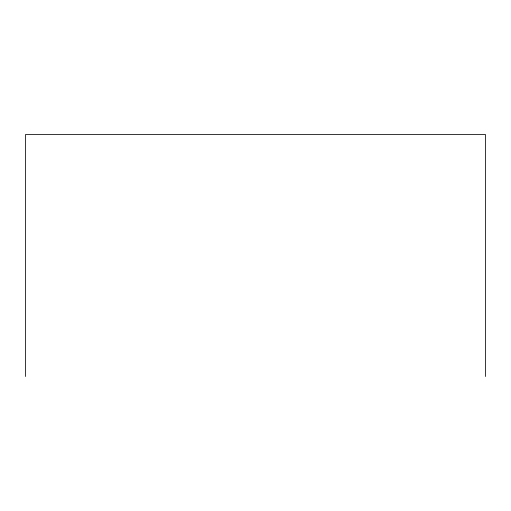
<?xml version="1.0" encoding="UTF-8"?>
<svg xmlns="http://www.w3.org/2000/svg" width="511" height="511" viewBox="0 0 511 511"><rect width="100%" height="100%" fill="white"/><g stroke="black" fill="none" stroke-linecap="round" stroke-linejoin="round"><path stroke-width="0.77" d="M485.45 376.505L485.45 134.495L25.55 134.495L25.55 376.505"/></g></svg>
